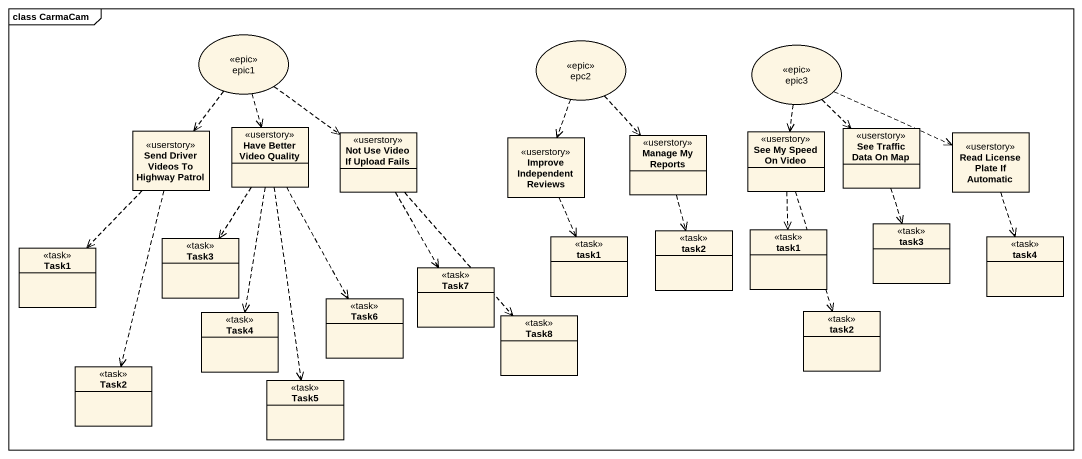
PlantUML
@startuml
mainframe class CarmaCam
allowmixing
hide circle
hide empty members
usecase epic1 <<epic>>
usecase epc2 <<epic>>
usecase epic3 <<epic>>
class "Send Driver Videos To Highway Patrol" as Send_Driver_Videos_To <<userstory>>
class "Have Better Video Quality" as Have_Better_Video_Quality <<userstory>>
class "Not Use Video If Upload Fails" as Not_Use_Video_If_Upload <<userstory>>
class "Improve Independent Reviews" as Improve_Independent_Reviews <<userstory>>
class "Manage My Reports" as Manage_My_Reports <<userstory>>
class "See My Speed On Video" as See_My_Speed_On_Video <<userstory>>
class "See Traffic Data On Map" as See_Traffic_Data_On_Map <<userstory>>
class "Read License Plate If Automatic" as Read_License_Plate_If <<userstory>>
class task2 <<task>>
class task1 <<task>>
class task3 <<task>>
class Task1 <<task>>
class Task3 <<task>>
class Task7 <<task>>
class "task1" as task1_2 <<task>>
class task4 <<task>>
class Task4 <<task>>
class Task6 <<task>>
class "task2" as task2_2 <<task>>
class Task8 <<task>>
class Task2 <<task>>
class Task5 <<task>>
epic1 ..> Send_Driver_Videos_To
epic1 ..> Have_Better_Video_Quality
epic1 ..> Not_Use_Video_If_Upload
epc2 ..> Improve_Independent_Reviews
epc2 ..> Manage_My_Reports
epic3 ..> See_My_Speed_On_Video
epic3 ..> See_Traffic_Data_On_Map
epic3 .right.> Read_License_Plate_If
Send_Driver_Videos_To ..> Task1
Send_Driver_Videos_To ..> Task2
Have_Better_Video_Quality ..> Task3
Have_Better_Video_Quality ..> Task4
Have_Better_Video_Quality ..> Task6
Have_Better_Video_Quality ..> Task5
Not_Use_Video_If_Upload ..> Task7
Not_Use_Video_If_Upload ..> Task8
Improve_Independent_Reviews ..> task1_2
Manage_My_Reports ..> task2
See_My_Speed_On_Video ..> task1
See_My_Speed_On_Video ..> task2_2
See_Traffic_Data_On_Map ..> task3
Read_License_Plate_If ..> task4
@enduml
